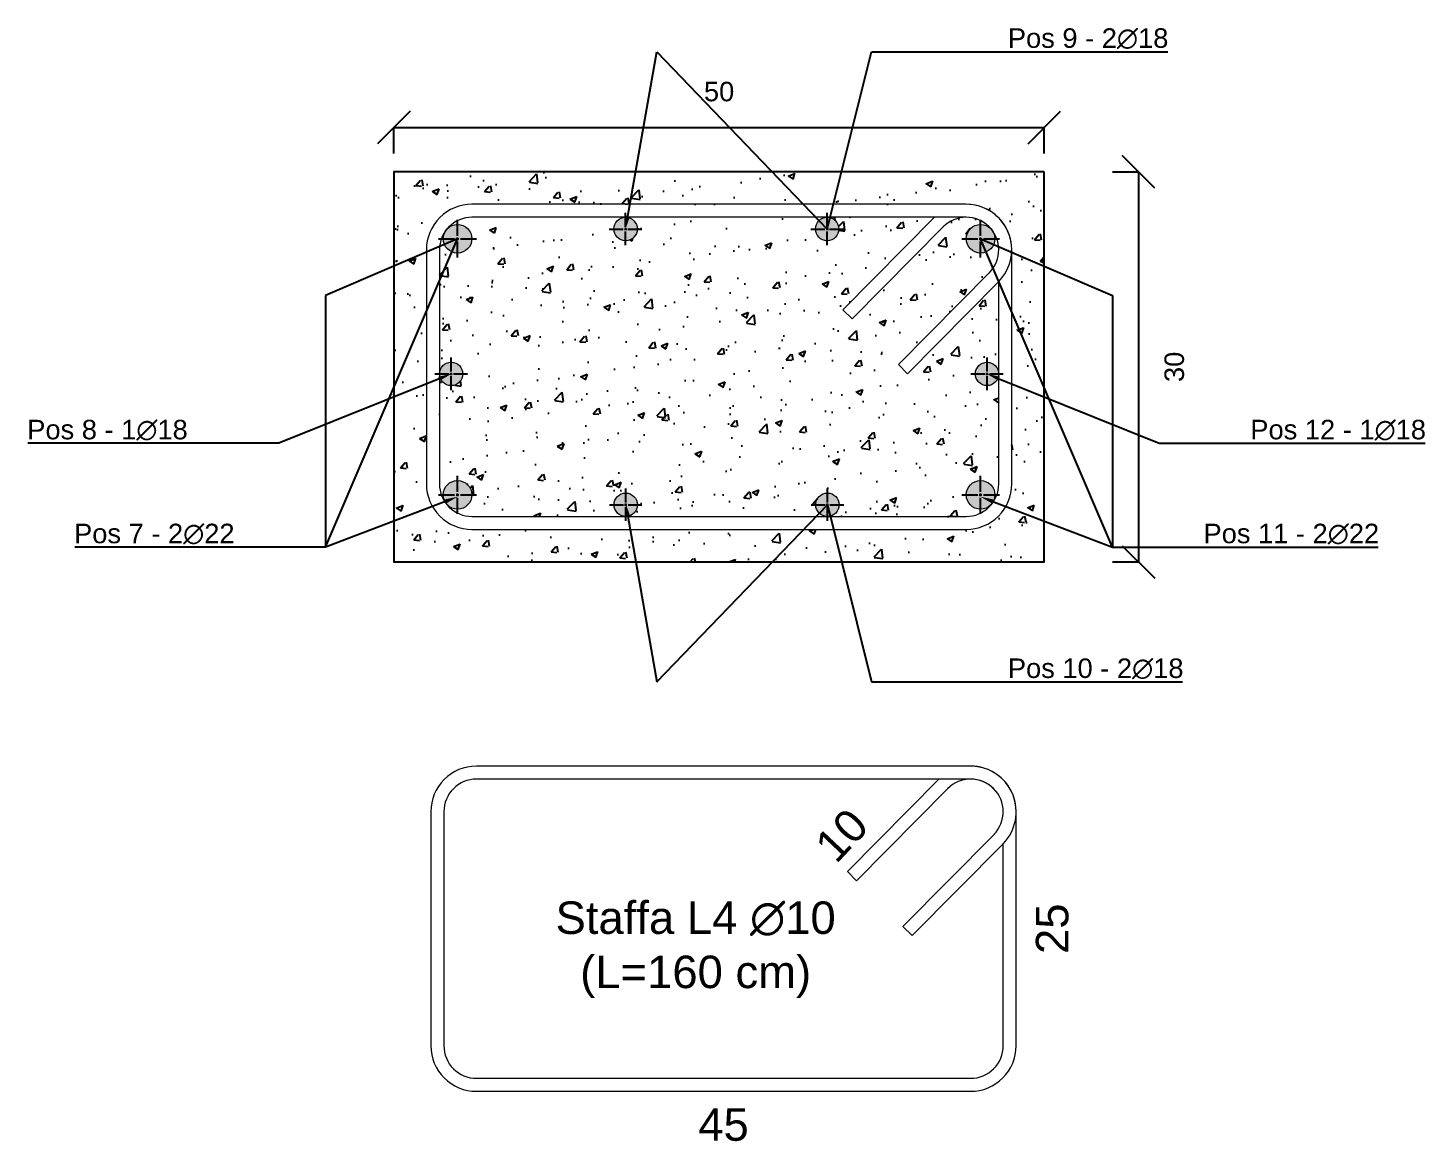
# Model space of a CAD drawing. Header units: millimetres. Extents: x -455371 to 117772, y -78417 to 116564.
# Drawn here: x -342255 to -341181, y 41280 to 42140 of the extents above; entities that cross this region are included whole.
import ezdxf
from ezdxf import colors
from ezdxf.entities.mleader import LeaderData, LeaderLine
from ezdxf.math import Vec2, Vec3

# ---------------------------------------------------------------- set-up
doc = ezdxf.new("R2010")
doc.units = ezdxf.units.MM
doc.linetypes.add('CENTER2', pattern=[28.575, 19.05, -3.175, 3.175, -3.175])
doc.layers.get('0').update_dxf_attribs({"color": 255})
for name, color, linetype, lineweight in [('armature', 5, 'Continuous', 18), ('Cls', 7, 'Continuous', 25), ('quote', 5, 'Continuous', 15), ('RETINO ARMATURE', 253, 'Continuous', 15), ('Scritte', 7, 'Continuous', 15), ('staffe', 10, 'Continuous', 15)]:
    doc.layers.add(name, color=color, linetype=linetype, lineweight=lineweight)
doc.layers.add('RETINI', color=253, linetype='Continuous')
doc.styles.get("Standard").update_dxf_attribs({"font": 'arial.ttf'})
doc.dimstyles.new('per distinte 1 a 10', dxfattribs={"dimtxt": 25, "dimasz": 150, "dimexe": 0.18, "dimexo": 250, "dimgap": 50, "dimtad": 2, "dimdec": 0, "dimlfac": 0.1, "dimzin": 0, "dimdsep": 46, "dimtxsty": 'Standard', "dimblk": 'NONE', "dimcen": 0, "dimse1": 1, "dimse2": 1, "dimsd1": 1, "dimsd2": 1, "dimadec": 0, "dimazin": 0, "dimtfac": 1, "dimtdec": 0, "dimtofl": 0, "dimtmove": 0, "dimatfit": 3, "dimldrblk": 'NONE', "dimfxl": 250, "dimfxlon": 1, "dimtolj": 1, "dimtzin": 0, "dimarcsym": 2})
doc.dimstyles.new('scala 1 a 10', dxfattribs={"dimtxt": 15, "dimasz": 25, "dimexe": 0.183, "dimexo": 0.1, "dimgap": 20, "dimtad": 2, "dimdec": 0, "dimlfac": 0.1, "dimzin": 0, "dimdsep": 46, "dimtxsty": 'Standard', "dimblk": 'OBLIQUE', "dimcen": -25, "dimadec": 0, "dimazin": 0, "dimtfac": 1, "dimtdec": 0, "dimtofl": 0, "dimtmove": 0, "dimatfit": 3, "dimfxl": 20, "dimfxlon": 1, "dimtolj": 1, "dimtzin": 0, "dimarcsym": 0})
pattern_1 = [(50, (5646.21, -14939.984), (52.833554, -4.622335), [5.5245, -60.7695]), (355, (5646.21, -14939.984), (-10.220592, 55.406485), [4.4196, -48.6157694]), (100.451445, (5650.61, -14940.37), (42.612962, 50.784148), [4.6951026, -51.646171]), (46.1842, (5646.21, -14925.25), (78.612922, -12.192275), [8.28675, -91.15425]), (96.635558, (5652.76, -14926.27), (68.847199, 71.753576), [7.042657, -77.469326]), (351.18415, (5646.21, -14925.25), (68.847199, 71.753576), [6.62939, -72.923322]), (21, (5653.576, -14928.935), (43.9681735, -29.6569075), [5.5245, -60.7695]), (326, (5653.576, -14928.935), (17.922588, 53.41451), [4.4196, -48.6156]), (71.451445, (5657.24, -14931.406), (61.8907616, 23.757603), [4.6951026, -51.646082]), (37.5, (5646.21, -14939.984), (0.8956949, 24.5209613), [0, -48.02632, 0, -49.3522, 0, -48.79975]), (7.5, (5646.21, -14939.984), (19.3777021, 29.0523667), [0, -28.13812, 0, -46.92142, 0, -18.59915]), (327.5, (5629.784, -14939.984), (39.3212726, -1.6613358), [0, -18.415, 0, -57.4548, 0, -76.2381]), (317.5, (5622.418, -14939.984), (42.9574626, 7.3736824), [0, -23.9395, 0, -38.15588, 0, -54.1401])]

# ---------------------------------------------------------------- blocks, each defined once
blk = doc.blocks.new('*U1475')
at = {"layer": 'Cls', "color": 0, "linetype": 'CENTER2', "transparency": 16777216}
for p, q in [((0, 2.2), (0, 14.5)), ((-14.5, 0), (-2.2, 0)), ((2.2, 0), (14.5, 0)), ((0, -14.5), (0, -2.2))]:
    blk.add_line(p, q, dxfattribs=at)
at = {"layer": 'Cls', "color": 0, "linetype": 'Continuous', "transparency": 16777216}
for p, q in [((-1.1, 0), (1.1, 0)), ((0, -1.1), (0, 1.1))]:
    blk.add_line(p, q, dxfattribs=at)
blk = doc.blocks.new('*U1476')
at = {"layer": 'Cls', "color": 0, "linetype": 'CENTER2', "transparency": 16777216}
for p, q in [((0, 1.8), (0, 12.5)), ((-12.5, 0), (-1.8, 0)), ((1.8, 0), (12.5, 0)), ((0, -12.5), (0, -1.8))]:
    blk.add_line(p, q, dxfattribs=at)
at = {"layer": 'Cls', "color": 0, "linetype": 'Continuous', "transparency": 16777216}
for p, q in [((-0.9, 0), (0.9, 0)), ((0, -0.9), (0, 0.9))]:
    blk.add_line(p, q, dxfattribs=at)
blk = doc.blocks.new('*U1461')
at = {"layer": 'Cls', "color": 0, "linetype": 'CENTER2', "transparency": 16777216}
for p, q in [((0, 1.8), (0, 12.5)), ((-12.5, 0), (-1.8, 0)), ((1.8, 0), (12.5, 0)), ((0, -12.5), (0, -1.8))]:
    blk.add_line(p, q, dxfattribs=at)
at = {"layer": 'Cls', "color": 0, "linetype": 'Continuous', "transparency": 16777216}
for p, q in [((-0.9, 0), (0.9, 0)), ((0, -0.9), (0, 0.9))]:
    blk.add_line(p, q, dxfattribs=at)
blk = doc.blocks.new('*U1453')
at = {"layer": 'Cls', "color": 0, "linetype": 'CENTER2', "transparency": 16777216}
for p, q in [((0, 2.2), (0, 14.5)), ((-14.5, 0), (-2.2, 0)), ((2.2, 0), (14.5, 0)), ((0, -14.5), (0, -2.2))]:
    blk.add_line(p, q, dxfattribs=at)
at = {"layer": 'Cls', "color": 0, "linetype": 'Continuous', "transparency": 16777216}
for p, q in [((-1.1, 0), (1.1, 0)), ((0, -1.1), (0, 1.1))]:
    blk.add_line(p, q, dxfattribs=at)
blk = doc.blocks.new('*U1454')
at = {"layer": 'Cls', "color": 0, "linetype": 'CENTER2', "transparency": 16777216}
for p, q in [((0, 1.8), (0, 12.5)), ((-12.5, 0), (-1.8, 0)), ((1.8, 0), (12.5, 0)), ((0, -12.5), (0, -1.8))]:
    blk.add_line(p, q, dxfattribs=at)
at = {"layer": 'Cls', "color": 0, "linetype": 'Continuous', "transparency": 16777216}
for p, q in [((-0.9, 0), (0.9, 0)), ((0, -0.9), (0, 0.9))]:
    blk.add_line(p, q, dxfattribs=at)
blk = doc.blocks.new('*U1455')
at = {"layer": 'Cls', "color": 0, "linetype": 'CENTER2', "transparency": 16777216}
for p, q in [((0, 2.2), (0, 14.5)), ((-14.5, 0), (-2.2, 0)), ((2.2, 0), (14.5, 0)), ((0, -14.5), (0, -2.2))]:
    blk.add_line(p, q, dxfattribs=at)
at = {"layer": 'Cls', "color": 0, "linetype": 'Continuous', "transparency": 16777216}
for p, q in [((-1.1, 0), (1.1, 0)), ((0, -1.1), (0, 1.1))]:
    blk.add_line(p, q, dxfattribs=at)
blk = doc.blocks.new('*U1456')
at = {"layer": 'Cls', "color": 0, "linetype": 'CENTER2', "transparency": 16777216}
for p, q in [((0, 1.8), (0, 12.5)), ((-12.5, 0), (-1.8, 0)), ((1.8, 0), (12.5, 0)), ((0, -12.5), (0, -1.8))]:
    blk.add_line(p, q, dxfattribs=at)
at = {"layer": 'Cls', "color": 0, "linetype": 'Continuous', "transparency": 16777216}
for p, q in [((-0.9, 0), (0.9, 0)), ((0, -0.9), (0, 0.9))]:
    blk.add_line(p, q, dxfattribs=at)
blk = doc.blocks.new('*U1457')
at = {"layer": 'Cls', "color": 0, "linetype": 'CENTER2', "transparency": 16777216}
for p, q in [((0, 1.8), (0, 12.5)), ((-12.5, 0), (-1.8, 0)), ((1.8, 0), (12.5, 0)), ((0, -12.5), (0, -1.8))]:
    blk.add_line(p, q, dxfattribs=at)
at = {"layer": 'Cls', "color": 0, "linetype": 'Continuous', "transparency": 16777216}
for p, q in [((-0.9, 0), (0.9, 0)), ((0, -0.9), (0, 0.9))]:
    blk.add_line(p, q, dxfattribs=at)
blk = doc.blocks.new('*U1458')
at = {"layer": 'Cls', "color": 0, "linetype": 'CENTER2', "transparency": 16777216}
for p, q in [((0, 2.2), (0, 14.5)), ((-14.5, 0), (-2.2, 0)), ((2.2, 0), (14.5, 0)), ((0, -14.5), (0, -2.2))]:
    blk.add_line(p, q, dxfattribs=at)
at = {"layer": 'Cls', "color": 0, "linetype": 'Continuous', "transparency": 16777216}
for p, q in [((-1.1, 0), (1.1, 0)), ((0, -1.1), (0, 1.1))]:
    blk.add_line(p, q, dxfattribs=at)
blk = doc.blocks.new('*U1459')
at = {"layer": 'Cls', "color": 0, "linetype": 'CENTER2', "transparency": 16777216}
for p, q in [((0, 1.8), (0, 12.5)), ((-12.5, 0), (-1.8, 0)), ((1.8, 0), (12.5, 0)), ((0, -12.5), (0, -1.8))]:
    blk.add_line(p, q, dxfattribs=at)
at = {"layer": 'Cls', "color": 0, "linetype": 'Continuous', "transparency": 16777216}
for p, q in [((-0.9, 0), (0.9, 0)), ((0, -0.9), (0, 0.9))]:
    blk.add_line(p, q, dxfattribs=at)
blk = doc.blocks.new('*D1634')
at = {"layer": 'Defpoints', "color": 0, "transparency": 16777216}
for p in [(-341530.3, 41572.5), (-341530.3, 41322.5), (-341530.3, 41322.5)]:
    blk.add_point(p, dxfattribs=at)
at = {"layer": 'quote', "color": 0, "transparency": 16777216, "insert": (-341467.5, 41447.5), "char_height": 25, "attachment_point": 5, "rotation": 90}
blk.add_mtext('\\A1;25', dxfattribs=at)
blk = doc.blocks.new('_None')
blk = doc.blocks.new('*D1635')
at = {"layer": 'Defpoints', "color": 0, "transparency": 16777216}
for p in [(-341945.3, 41537.5), (-341495.3, 41537.5), (-341495.3, 41359.5)]:
    blk.add_point(p, dxfattribs=at)
at = {"layer": 'quote', "color": 0, "transparency": 16777216, "insert": (-341720.3, 41296.8), "char_height": 25, "attachment_point": 5}
blk.add_mtext('\\A1;45', dxfattribs=at)
blk = doc.blocks.new('_Oblique')
at = {"color": 0, "linetype": 'ByBlock', "lineweight": -2}
blk.add_line((-0.5, -0.5), (0.5, 0.5), dxfattribs=at)
blk = doc.blocks.new('*D2257')
at = {"layer": 'Defpoints', "color": 0, "transparency": 16777216}
for p in [(-341473.7, 42063.5), (-341973.7, 42029.5), (-341473.7, 42029.5)]:
    blk.add_point(p, dxfattribs=at)
at = {"layer": 'quote', "color": 0, "lineweight": -2, "transparency": 16777216}
for p, q in [((-341973.7, 42043.5), (-341973.7, 42063.6)), ((-341973.7, 42063.5), (-341473.7, 42063.5)), ((-341473.7, 42043.5), (-341473.7, 42063.6))]:
    blk.add_line(p, q, dxfattribs=at)
at = {"layer": 'quote', "color": 0, "lineweight": -2, "transparency": 16777216, "xscale": 25, "yscale": 25, "zscale": 25, "rotation": 180}
blk.add_blockref('_Oblique', (-341973.7, 42063.5), dxfattribs=at)
at = {"layer": 'quote', "color": 0, "lineweight": -2, "transparency": 16777216, "xscale": 25, "yscale": 25, "zscale": 25}
blk.add_blockref('_Oblique', (-341473.7, 42063.5), dxfattribs=at)
at = {"layer": 'quote', "color": 0, "transparency": 16777216, "insert": (-341723.7, 42091.1), "char_height": 15, "attachment_point": 5}
blk.add_mtext('\\A1;50', dxfattribs=at)
blk = doc.blocks.new('*D2258')
at = {"layer": 'Defpoints', "color": 0, "transparency": 16777216}
for p in [(-341473.7, 42029.5), (-341473.7, 41729.5), (-341401.3, 41729.5)]:
    blk.add_point(p, dxfattribs=at)
at = {"layer": 'quote', "color": 0, "lineweight": -2, "transparency": 16777216}
for p, q in [((-341421.3, 42029.5), (-341401.1, 42029.5)), ((-341401.3, 42029.5), (-341401.3, 41729.5)), ((-341421.3, 41729.5), (-341401.1, 41729.5))]:
    blk.add_line(p, q, dxfattribs=at)
at = {"layer": 'quote', "color": 0, "lineweight": -2, "transparency": 16777216, "xscale": 25, "yscale": 25, "zscale": 25}
for p, rotation in [((-341401.3, 42029.5), 90), ((-341401.3, 41729.5), 270)]:
    blk.add_blockref('_Oblique', p, dxfattribs=dict(at, rotation=rotation))
at = {"layer": 'quote', "color": 0, "transparency": 16777216, "insert": (-341373.7, 41879.5), "char_height": 15, "attachment_point": 5, "rotation": 90}
blk.add_mtext('\\A1;30', dxfattribs=at)

msp = doc.modelspace()

# ---------------------------------------------------------------- hatches: boundary and pattern name
at = {"layer": 'RETINI'}
h = msp.add_hatch(dxfattribs=at)
h.set_pattern_fill('AR-CONC', color=256, scale=0.29)
h.set_pattern_definition(pattern_1)
h.paths.add_polyline_path([(-341473.7, 42029.5), (-341973.7, 42029.5), (-341973.7, 41729.5), (-341473.7, 41729.5)])
h.paths.add_polyline_path([(-341498.7, 41969.5), (-341498.7, 41789.5, -0.414214), (-341533.7, 41754.5), (-341913.7, 41754.5, -0.414214), (-341948.7, 41789.5), (-341948.7, 41969.5, -0.414214), (-341913.7, 42004.5), (-341533.7, 42004.5, -0.414214)], flags=16)
h.paths.add_polyline_path([(-341510.2, 41978), (-341511.7, 41978, -1), (-341533.7, 41978, -0.414214), (-341522.7, 41989), (-341522.7, 41991.9, 0.32833), (-341551.8, 41986.8), (-341621.5, 41916.4), (-341628.6, 41923.4), (-341558.2, 41994.5), (-341640.6, 41994.5), (-341640.6, 41994.5, -0.414214), (-341631.6, 41985.5, -1), (-341649.6, 41985.5, -0.414214), (-341640.6, 41994.5), (-341795.6, 41994.5, -0.414211), (-341786.6, 41985.5, -1), (-341804.6, 41985.5, -0.414214), (-341795.6, 41994.5), (-341913.7, 41994.5, 0.115463), (-341924.8, 41991.9), (-341924.8, 41989, -0.414214), (-341913.8, 41978, -1), (-341935.8, 41978), (-341937.3, 41978, 0.087042), (-341938.7, 41969.5), (-341938.7, 41874.1, -1), (-341920.7, 41874.1, -1), (-341938.7, 41874.1), (-341938.7, 41789.5, 0.086564), (-341937.3, 41781.1), (-341935.8, 41781.1, -1), (-341913.8, 41781.1, -0.414214), (-341924.8, 41770.1), (-341924.8, 41767.1, 0.114975), (-341913.7, 41764.5), (-341795.5, 41764.5), (-341795.5, 41764.5, -0.414214), (-341804.5, 41773.5, -1), (-341786.5, 41773.5, -0.414214), (-341795.5, 41764.5), (-341640, 41764.5, -0.426669), (-341649.4, 41773.5, -1), (-341631.4, 41773.5, -0.414214), (-341640.4, 41764.5), (-341533.7, 41764.5, 0.114975), (-341522.7, 41767.1), (-341522.7, 41770.1, -0.414214), (-341533.7, 41781.1, -1), (-341511.7, 41781.1), (-341510.2, 41781.1, 0.086564), (-341508.7, 41789.5), (-341508.7, 41874.1, -1), (-341526.7, 41874.1, -1), (-341508.7, 41874.1), (-341508.7, 41789.5, -0.414214), (-341533.7, 41764.5), (-341913.7, 41764.5, -0.414214), (-341938.7, 41789.5), (-341938.7, 41969.5, -0.414214), (-341913.7, 41994.5), (-341533.7, 41994.5, -0.315787)], flags=0)
h = msp.add_hatch(dxfattribs=at)
h.set_pattern_fill('AR-CONC', color=256, scale=0.29)
h.set_pattern_definition(pattern_1)
h.paths.add_polyline_path([(-341628.6, 41923.4), (-341558.2, 41994.5), (-341640.6, 41994.5), (-341640.6, 41994.5, -0.414214), (-341631.6, 41985.5, -1), (-341649.6, 41985.5, -0.414214), (-341640.6, 41994.5), (-341795.6, 41994.5, -0.414211), (-341786.6, 41985.5, -1), (-341804.6, 41985.5, -0.414214), (-341795.6, 41994.5), (-341913.7, 41994.5, 0.115463), (-341924.8, 41991.9), (-341924.8, 41989, -0.414214), (-341913.8, 41978, -1), (-341935.8, 41978), (-341937.3, 41978, 0.087042), (-341938.7, 41969.5), (-341938.7, 41874.1, -1), (-341920.7, 41874.1, -1), (-341938.7, 41874.1), (-341938.7, 41789.5, 0.086564), (-341937.3, 41781.1), (-341935.8, 41781.1, -1), (-341913.8, 41781.1, -0.414214), (-341924.8, 41770.1), (-341924.8, 41767.1, 0.114975), (-341913.7, 41764.5), (-341795.5, 41764.5), (-341795.5, 41764.5, -0.414214), (-341804.5, 41773.5, -1), (-341786.5, 41773.5, -0.414214), (-341795.5, 41764.5), (-341640, 41764.5, -0.426669), (-341649.4, 41773.5, -1), (-341631.4, 41773.5, -0.414214), (-341640.4, 41764.5), (-341533.7, 41764.5, 0.114975), (-341522.7, 41767.1), (-341522.7, 41770.1, -0.414214), (-341533.7, 41781.1, -1), (-341511.7, 41781.1), (-341510.2, 41781.1, 0.086564), (-341508.7, 41789.5), (-341508.7, 41874.1, -1), (-341526.7, 41874.1, -1), (-341508.7, 41874.1), (-341508.7, 41945), (-341578.8, 41874.2), (-341585.9, 41881.2), (-341516, 41951.9, 0.289543), (-341510.2, 41978), (-341511.7, 41978, -1), (-341533.7, 41978, -0.414214), (-341522.7, 41989), (-341522.7, 41991.9, 0.32833), (-341551.8, 41986.8), (-341621.5, 41916.4)])
at = {"layer": 'RETINO ARMATURE'}
h = msp.add_hatch(color=256, dxfattribs=at)
h.dxf.hatch_style = 1
h.paths.add_polyline_path([(-341935.8, 41978, 1), (-341913.8, 41978, 1)])
h.paths.add_polyline_path([(-341938.7, 41874.1, 1), (-341920.7, 41874.1, 1)])
h.paths.add_polyline_path([(-341796.2, 41994.5, 0.396418), (-341804.6, 41985.5, 0.911059), (-341786.8, 41983.9), (-341786.8, 41984.9, 0.384742)])
h.paths.add_polyline_path([(-341795.6, 41994.5), (-341795.6, 41994.5, -0.352109), (-341786.8, 41985.5), (-341786.6, 41985.5, 0.414214)])
h.paths.add_polyline_path([(-341786.6, 41985.5), (-341786.8, 41985.5, -0.01493), (-341786.8, 41984.9), (-341786.8, 41983.9, 0.04654)])
h.paths.add_polyline_path([(-341649.6, 41985.5, 1), (-341631.6, 41985.5, 1)])
h = msp.add_hatch(color=256, dxfattribs=at)
h.dxf.hatch_style = 1
h.paths.add_polyline_path([(-341533.7, 41978, 1), (-341511.7, 41978, 1)])
h = msp.add_hatch(color=256, dxfattribs=at)
h.dxf.hatch_style = 1
h.paths.add_polyline_path([(-341913.8, 41781.1, 1), (-341935.8, 41781.1, 1)])
h.paths.add_polyline_path([(-341804.5, 41773.5, 0.399399), (-341796, 41764.6, 0.391097), (-341786.8, 41774.5), (-341787.1, 41776.7, 0.837334)])
h.paths.add_polyline_path([(-341786.5, 41773.5), (-341786.8, 41773.5, -0.350111), (-341795.5, 41764.6), (-341795.5, 41764.5, 0.414214)])
h.paths.add_polyline_path([(-341787.1, 41776.7), (-341786.8, 41774.5, -0.024544), (-341786.8, 41773.5), (-341786.5, 41773.5, 0.088534)])
h.paths.add_polyline_path([(-341649.4, 41773.5, 0.41083), (-341640.5, 41764.5, 0.101717), (-341636.6, 41765.4, 0.290552), (-341631.4, 41773.5, 1)])
h.paths.add_polyline_path([(-341508.7, 41874.1, 1), (-341526.7, 41874.1, 1)])
h.paths.add_polyline_path([(-341533.7, 41781.1, 1), (-341511.7, 41781.1, 1)])

# ---------------------------------------------------------------- linework, layer by layer
at = {"layer": 'armature'}
for centre, radius in [((-341924.8, 41978), 11), ((-341795.6, 41985.5), 9), ((-341640.6, 41985.5), 9), ((-341522.7, 41978), 11), ((-341929.7, 41874.1), 9), ((-341517.7, 41874.1), 9), ((-341924.8, 41781.1), 11), ((-341795.5, 41773.5), 9), ((-341640.4, 41773.5), 9), ((-341522.7, 41781.1), 11)]:
    msp.add_circle(centre, radius, dxfattribs=at)
at = {"layer": 'Cls'}
msp.add_lwpolyline([(-341473.7, 42029.5), (-341973.7, 42029.5), (-341973.7, 41729.5), (-341473.7, 41729.5), (-341473.7, 42029.5)], dxfattribs=at)
at = {"layer": 'staffe'}
for points in [[(-341533.7, 42004.5), (-341913.7, 42004.5, 0.414214), (-341948.7, 41969.5), (-341948.7, 41789.5, 0.414214), (-341913.7, 41754.5), (-341533.7, 41754.5, 0.414214), (-341498.7, 41789.5), (-341498.7, 41969.5, 0.414214)], [(-341530.3, 41572.5), (-341910.3, 41572.5, 0.414214), (-341945.3, 41537.5), (-341945.3, 41357.5, 0.414214), (-341910.3, 41322.5), (-341530.3, 41322.5, 0.414214), (-341495.3, 41357.5), (-341495.3, 41537.5, 0.414214)]]:
    msp.add_lwpolyline(points, format="xyb", close=True, dxfattribs=at)
for points in [[(-341515.6, 41952.3), (-341585.9, 41881.2), (-341578.8, 41874.2), (-341508.9, 41944.9, 0.666247), (-341533.7, 42004.5, 0.666247)], [(-341508.7, 41969.5, 0.414214), (-341533.7, 41994.5), (-341913.7, 41994.5, 0.414214), (-341938.7, 41969.5), (-341938.7, 41789.5, 0.414214), (-341913.7, 41764.5), (-341533.7, 41764.5, 0.414214), (-341508.7, 41789.5), (-341508.7, 41945)], [(-341512.1, 41520.3), (-341582.4, 41449.2), (-341575.3, 41442.2), (-341505.4, 41512.9, 0.666247), (-341530.3, 41572.5, 0.666247)], [(-341505.3, 41537.5, 0.414214), (-341530.3, 41562.5), (-341910.3, 41562.5, 0.414214), (-341935.3, 41537.5), (-341935.3, 41357.5, 0.414214), (-341910.3, 41332.5), (-341530.3, 41332.5, 0.414214), (-341505.3, 41357.5), (-341505.3, 41513)]]:
    msp.add_lwpolyline(points, format="xyb", dxfattribs=at)
for points in [[(-341796.7, 41994.5), (-341796.8, 41994.5)], [(-341640.6, 41994.5), (-341640.6, 41994.5)], [(-341558.2, 41994.5), (-341628.6, 41923.4), (-341621.5, 41916.4), (-341551.5, 41987.1)], [(-341796.8, 41764.5), (-341796.8, 41764.5)], [(-341640.6, 41764.5), (-341640.6, 41764.5)], [(-341554.7, 41562.5), (-341625.1, 41491.4), (-341618, 41484.4), (-341548, 41555.1)]]:
    msp.add_lwpolyline(points, dxfattribs=at)
for centre in [(-341533.7, 41969.5), (-341530.3, 41537.5)]:
    msp.add_arc(centre, 25, 315.3064, 135.3064, dxfattribs=at)

# ---------------------------------------------------------------- block references
at = {"layer": 'Cls', "linetype": 'CENTER2'}
for name, p in [('*U1461', (-341795.6, 41985.5)), ('*U1476', (-341640.6, 41985.5)), ('*U1453', (-341924.8, 41978)), ('*U1475', (-341522.7, 41978)), ('*U1454', (-341929.7, 41874.1)), ('*U1459', (-341517.7, 41874.1)), ('*U1455', (-341924.8, 41781.1)), ('*U1458', (-341522.7, 41781.1)), ('*U1456', (-341795.5, 41773.5)), ('*U1457', (-341640.4, 41773.5))]:
    msp.add_blockref(name, p, dxfattribs=at)

# ---------------------------------------------------------------- texts
at = {"layer": 'Scritte', "insert": (-341652, 41513.9), "char_height": 25, "attachment_point": 1, "rotation": 46.7232}
msp.add_mtext_dynamic_manual_height_columns('10', width=76.834, gutter_width=12.5, heights=[0], dxfattribs=at)
at = {"layer": 'Scritte', "insert": (-341856.7, 41468.5), "char_height": 25, "attachment_point": 1}
msp.add_mtext_dynamic_manual_height_columns('\\pxqc;Staffa L4 ∅10 (L=160 cm)', width=229.943, gutter_width=12.5, heights=[0], dxfattribs=at)

# ---------------------------------------------------------------- dimensions: what is measured, and where the dimension line sits
at = {"layer": 'quote'}
dim = msp.add_linear_dim(base=(-341473.7, 42063.5), p1=(-341973.7, 42029.5), p2=(-341473.7, 42029.5), dimstyle='scala 1 a 10', dxfattribs=at)
dim.commit()
dim.dimension.update_dxf_attribs({"geometry": '*D2257', "text_midpoint": (-341723.7, 42091.1)})
dim = msp.add_linear_dim(base=(-341401.3, 41729.5), p1=(-341473.7, 42029.5), p2=(-341473.7, 41729.5), angle=90, dimstyle='scala 1 a 10', dxfattribs=at)
dim.commit()
dim.dimension.update_dxf_attribs({"geometry": '*D2258', "text_midpoint": (-341373.7, 41879.5)})
for base, p1, p2, angle, picture, middle, dimtype in [((-341530.3, 41322.5), (-341530.3, 41572.5), (-341530.3, 41322.5), 90, '*D1634', (-341530.3, 41447.5), 160), ((-341495.3, 41359.5), (-341945.3, 41537.5), (-341495.3, 41537.5), 0, '*D1635', (-341720.3, 41359.5), 161)]:
    dim = msp.add_linear_dim(base=base, p1=p1, p2=p2, angle=angle, dimstyle='per distinte 1 a 10', dxfattribs=at)
    dim.commit()
    dim.dimension.update_dxf_attribs({"geometry": picture, "text_midpoint": middle, "dimtype": dimtype})

# ---------------------------------------------------------------- leaders
ml = msp.add_multileader_mtext('Standard', dxfattribs=at)
ml.set_content('Pos 9 - 2∅18', color=256)
ml.set_leader_properties()
ml.build(insert=Vec2(0, 0))
ml.multileader.update_dxf_attribs({"text_left_attachment_type": 6, "text_right_attachment_type": 6, "dogleg_length": 20, "arrow_head_size": 10})
ctx = ml.context
ctx.base_point, ctx.char_height, ctx.arrow_head_size, ctx.landing_gap_size, ctx.plane_origin = Vec3(-341551.7, 42121.8), 15, 10, 50, Vec3(-341904.2, 41977.7)
ctx.left_attachment, ctx.right_attachment = 6, 6
notes = []
notes.append((ctx, [(0, (1, 1, 0), (-341571.7, 42121.8), (1, 0), 20, [(2, [(-341795.6, 41985.5), (-341771.6, 42121.8), (-341640.6, 41985.5), (-341606.5, 42121.8)], 0, [])])]))
ctx.mtext.insert, ctx.mtext.flow_direction = Vec3(-341501.7, 42139.8), 5
ml = msp.add_multileader_mtext('Standard', dxfattribs=at)
ml.set_content('Pos 7 - 2∅22', color=256)
ml.set_leader_properties()
ml.build(insert=Vec2(0, 0))
ml.multileader.update_dxf_attribs({"text_left_attachment_type": 6, "text_right_attachment_type": 6, "dogleg_length": 20, "arrow_head_size": 10})
ctx = ml.context
ctx.base_point, ctx.char_height, ctx.arrow_head_size, ctx.landing_gap_size, ctx.plane_origin = Vec3(-342266.9, 41740.9), 15, 10, 50, Vec3(-341924.8, 41779.6)
ctx.left_attachment, ctx.right_attachment, ctx.text_align_type = 6, 6, 2
notes.append((ctx, [(0, (1, 1, 0), (-342026.2, 41740.9), (-1, 0), 20, [(1, [(-341924.8, 41779.6), (-342026.2, 41740.9), (-341924.8, 41978), (-342026.2, 41934.4)], 0, [])])]))
ctx.mtext.insert, ctx.mtext.alignment, ctx.mtext.flow_direction = Vec3(-342096.2, 41758.9), 3, 5
ml = msp.add_multileader_mtext('Standard', dxfattribs=at)
ml.set_content('Pos 11 - 2∅22', color=256)
ml.set_leader_properties()
ml.build(insert=Vec2(0, 0))
ml.multileader.update_dxf_attribs({"text_left_attachment_type": 6, "text_right_attachment_type": 6, "dogleg_length": 20, "arrow_head_size": 10})
ctx = ml.context
ctx.base_point, ctx.char_height, ctx.arrow_head_size, ctx.landing_gap_size, ctx.plane_origin = Vec3(-341401.3, 41740.9), 15, 10, 50, Vec3(-341522.7, 41779.6)
ctx.left_attachment, ctx.right_attachment = 6, 6
notes.append((ctx, [(0, (1, 1, 0), (-341421.3, 41740.9), (1, 0), 20, [(1, [(-341522.7, 41779.6), (-341421.3, 41740.9), (-341522.7, 41978), (-341421.3, 41934.4)], 0, [])])]))
ctx.mtext.insert, ctx.mtext.flow_direction = Vec3(-341351.3, 41758.9), 5
ml = msp.add_multileader_mtext('Standard', dxfattribs=at)
ml.set_content('Pos 8 - 1∅18', color=256)
ml.set_leader_properties()
ml.build(insert=Vec2(0, 0))
ml.multileader.update_dxf_attribs({"text_left_attachment_type": 6, "text_right_attachment_type": 6, "dogleg_length": 20, "arrow_head_size": 10})
ctx = ml.context
ctx.base_point, ctx.char_height, ctx.arrow_head_size, ctx.landing_gap_size, ctx.plane_origin = Vec3(-342303.1, 41820.8), 15, 10, 50, Vec3(-341617.7, 41738.6)
ctx.left_attachment, ctx.right_attachment, ctx.text_align_type = 6, 6, 2
notes.append((ctx, [(0, (1, 1, 0), (-342062.2, 41820.8), (-1, 0), 20, [(3, [(-341929.7, 41874.1), (-342062.2, 41820.8)], 0, [])])]))
ctx.mtext.insert, ctx.mtext.alignment, ctx.mtext.flow_direction = Vec3(-342132.2, 41838.8), 3, 5
ml = msp.add_multileader_mtext('Standard', dxfattribs=at)
ml.set_content('Pos 12 - 1∅18', color=256)
ml.set_leader_properties()
ml.build(insert=Vec2(0, 0))
ml.multileader.update_dxf_attribs({"text_left_attachment_type": 6, "text_right_attachment_type": 6, "dogleg_length": 20, "arrow_head_size": 10})
ctx = ml.context
ctx.base_point, ctx.char_height, ctx.arrow_head_size, ctx.landing_gap_size, ctx.plane_origin = Vec3(-341365.3, 41820.8), 15, 10, 50, Vec3(-341829.7, 41738.6)
ctx.left_attachment, ctx.right_attachment = 6, 6
notes.append((ctx, [(0, (1, 1, 0), (-341385.3, 41820.8), (1, 0), 20, [(3, [(-341517.7, 41874.1), (-341385.3, 41820.8)], 0, [])])]))
ctx.mtext.insert, ctx.mtext.flow_direction = Vec3(-341315.3, 41838.8), 5
ml = msp.add_multileader_mtext('Standard', dxfattribs=at)
ml.set_content('Pos 10 - 2∅18', color=256)
ml.set_leader_properties()
ml.build(insert=Vec2(0, 0))
ml.multileader.update_dxf_attribs({"text_left_attachment_type": 6, "text_right_attachment_type": 6, "dogleg_length": 20, "arrow_head_size": 10})
ctx = ml.context
ctx.base_point, ctx.char_height, ctx.arrow_head_size, ctx.landing_gap_size, ctx.plane_origin = Vec3(-341551.7, 41637.3), 15, 10, 50, Vec3(-341904.2, 41781.3)
ctx.left_attachment, ctx.right_attachment = 6, 6
notes.append((ctx, [(0, (1, 1, 0), (-341571.7, 41637.3), (1, 0), 20, [(2, [(-341795.5, 41774.5), (-341771.6, 41637.3), (-341640.4, 41773.5), (-341606.5, 41637.3)], 0, [])])]))
ctx.mtext.insert, ctx.mtext.flow_direction = Vec3(-341501.7, 41655.3), 5
for ctx, leaders in notes:
    for number, flags, end, landing, length, lines in leaders:
        leader = LeaderData()
        leader.index, (leader.has_last_leader_line, leader.has_dogleg_vector, leader.attachment_direction) = number, flags
        leader.last_leader_point, leader.dogleg_vector, leader.dogleg_length = Vec3(end), Vec3(landing), length
        for number, points, colour, breaks in lines:
            line = LeaderLine()
            line.index, line.vertices, line.color, line.breaks = number, Vec3.list(points), colors.encode_raw_color(colour), breaks
            leader.lines.append(line)
        ctx.leaders.append(leader)

doc.saveas('drawing.dxf')
